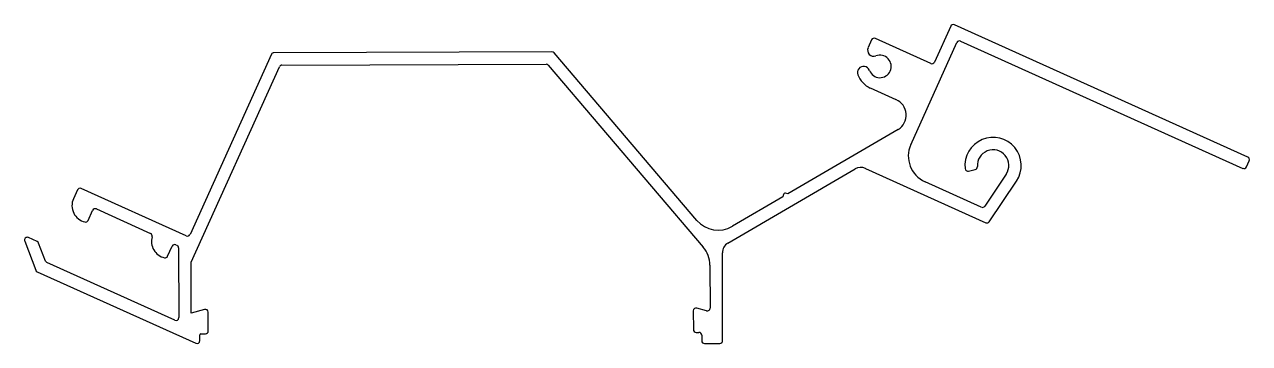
# Model space of a CAD drawing. Extents: x 5 to 222, y 6 to 63.
import ezdxf

# ---------------------------------------------------------------- set-up
doc = ezdxf.new("R2010")
doc.units = 0
doc.layers.get('0').update_dxf_attribs({"linetype": 'CONTINUOUS'})

msp = doc.modelspace()

# ---------------------------------------------------------------- linework, layer by layer
for p, q in [((169.16, 62.78), (166.28, 56.4)), ((221.96, 39.5), (169.82, 63.03)), ((155.11, 60.34), (154.48, 58.95)), ((165.61, 56.15), (155.77, 60.59)), ((162.06, 41.7), (170.26, 59.87)), ((170.92, 60.12), (170.92, 60.12)), ((170.92, 60.12), (221.05, 37.49)), ((48.46, 57.77), (34, 25.72)), ((98.28, 58.21), (48.92, 58.06)), ((124.04, 28.24), (98.68, 58.04)), ((34.19, 20.8), (49.88, 55.57)), ((50.34, 55.86), (97.27, 56)), ((50.34, 55.86), (50.34, 55.86)), ((97.66, 55.83), (125.2, 23.49)), ((165.61, 56.15), (165.61, 56.15)), ((154.87, 51.78), (159.44, 49.71)), ((159.81, 44.4), (140.23, 32.95)), ((129.58, 24.18), (152.16, 37.38)), ((154, 37.48), (154, 37.48)), ((154, 37.48), (175.4, 27.82)), ((172.33, 37), (173.51, 37.27)), ((221.71, 37.74), (222.21, 38.83)), ((174.6, 30.59), (164.6, 35.1)), ((179.03, 36.45), (175.23, 30.77)), ((176.02, 28), (180.85, 35.21)), ((13.99, 33.66), (13.28, 32.08)), ((33.34, 25.47), (14.65, 33.91)), ((139.46, 32.84), (139.36, 32.45)), ((140.23, 32.95), (139.83, 33.06)), ((139.36, 32.45), (130.37, 27.2)), ((174.6, 30.59), (174.6, 30.59)), ((15.9, 28.24), (16.7, 30.02)), ((17.36, 30.27), (17.36, 30.27)), ((17.36, 30.27), (27, 25.92)), ((4.63, 24.54), (6.58, 19.38)), ((6.83, 24.49), (5.29, 25.19)), ((8.31, 21.01), (7.11, 24.21)), ((33.34, 25.47), (33.34, 25.47)), ((30.03, 21.86), (30.83, 23.64)), ((31.49, 23.89), (31.49, 23.89)), ((31.49, 23.89), (31.69, 23.8)), ((31.98, 23.35), (31.98, 23.35)), ((31.98, 23.35), (32.02, 10.94)), ((128.63, 6.85), (128.59, 22.45)), ((31.32, 10.47), (8.58, 20.73)), ((34.22, 11.71), (34.19, 20.8)), ((126.39, 20.26), (126.42, 12.64)), ((6.85, 19.1), (35.03, 6.38)), ((36.59, 12.39), (34.22, 11.71)), ((37.24, 8.57), (37.23, 11.91)), ((123.43, 12.16), (123.44, 8.82)), ((125.78, 12.16), (124.06, 12.64)), ((125.78, 12.16), (125.78, 12.16)), ((35.73, 6.85), (35.73, 7.87)), ((35.92, 8.07), (35.92, 8.07)), ((35.92, 8.07), (36.74, 8.07)), ((123.94, 8.32), (124.42, 8.32)), ((124.93, 7.82), (124.93, 6.84)), ((125.43, 6.34), (128.13, 6.35))]:
    msp.add_line(p, q)
for centre, radius, start, end in [((169.61, 62.57), 0.5, 65.7074, 155.7075), ((155.49, 58.51), 1.1, 156.9525, 289.6179), ((155.57, 60.14), 0.5, 65.7075, 155.7075), ((170.71, 59.66), 0.5, 65.7075, 155.7075), ((48.92, 57.56), 0.5, 90.1691, 155.7075), ((98.3, 57.7), 0.508, 41.7222, 91.4938), ((156.59, 55.61), 2, 200.3112, 111.2902), ((50.34, 55.36), 0.5, 90.1691, 155.7075), ((97.28, 55.5), 0.508, 41.7539, 91.4306), ((153.69, 54.52), 1.1, 21.2228, 201.2238), ((165.82, 56.6), 0.5, 245.7075, 335.7071), ((156.6, 55.61), 4.21, 200.7144, 245.7075), ((158.25, 46.96), 3, 301.3897, 66.7055), ((166.63, 39.68), 5, 156.1174, 246.0653), ((176.69, 37.99), 5, 326.3442, 186.315), ((176.69, 37.99), 2.8, 326.6372, 183.9771), ((221.75, 39.04), 0.5, 335.7051, 65.7075), ((153.17, 35.65), 2, 65.7075, 120.2951), ((172.22, 37.49), 0.5, 186.3141, 282.7074), ((173.4, 37.76), 0.5, 282.7013, 3.9767), ((221.26, 37.95), 0.5, 245.7075, 335.7075), ((14.45, 33.45), 0.5, 65.7075, 155.7075), ((139.75, 32.77), 0.3, 75.5902, 165.5902), ((16.03, 30.87), 3, 156.2527, 256.5173), ((174.81, 31.04), 0.5, 245.7075, 326.2075), ((17.16, 29.81), 0.5, 65.7075, 155.707), ((15.44, 28.44), 0.5, 256.5178, 335.7075), ((127.83, 31.5), 5, 220.6752, 300.5651), ((175.6, 28.27), 0.5, 245.7075, 326.2076), ((5.09, 24.73), 0.5, 66.8751, 201.9591), ((6.63, 24.02), 0.506, 21.7346, 66.7946), ((26.79, 25.46), 0.5, 343.0374, 65.7075), ((30.15, 24.5), 3, 164.0722, 256.5201), ((33.54, 25.93), 0.5, 245.7075, 335.7074), ((130.59, 22.46), 2, 120.2951, 180.1692), ((29.57, 22.06), 0.5, 256.5202, 335.7075), ((31.29, 23.44), 0.5, 65.7075, 155.707), ((31.48, 23.35), 0.5, 0.1695, 65.7075), ((121.39, 20.24), 5, 0.2095, 40.4414), ((8.78, 21.2), 0.506, 201.8006, 246.6994), ((7.05, 19.57), 0.506, 201.8004, 246.7945), ((31.52, 10.93), 0.5, 246.4927, 0.9288), ((36.73, 11.91), 0.5, 0.1686, 106.0149), ((123.93, 12.16), 0.5, 74.3138, 180.1595), ((125.92, 12.64), 0.5, 254.3138, 0.1695), ((123.94, 8.82), 0.5, 180.1582, 270.1606), ((35.23, 6.84), 0.5, 246.4353, 0.8691), ((35.93, 7.87), 0.2, 90.1699, 180.1693), ((36.74, 8.57), 0.5, 270.1699, 0.1693), ((124.43, 7.82), 0.5, 0.173, 90.1606), ((125.43, 6.84), 0.5, 180.169, 270.1593), ((128.13, 6.85), 0.5, 270.1581, 0.1695)]:
    msp.add_arc(centre, radius, start, end)

doc.saveas('drawing.dxf')
